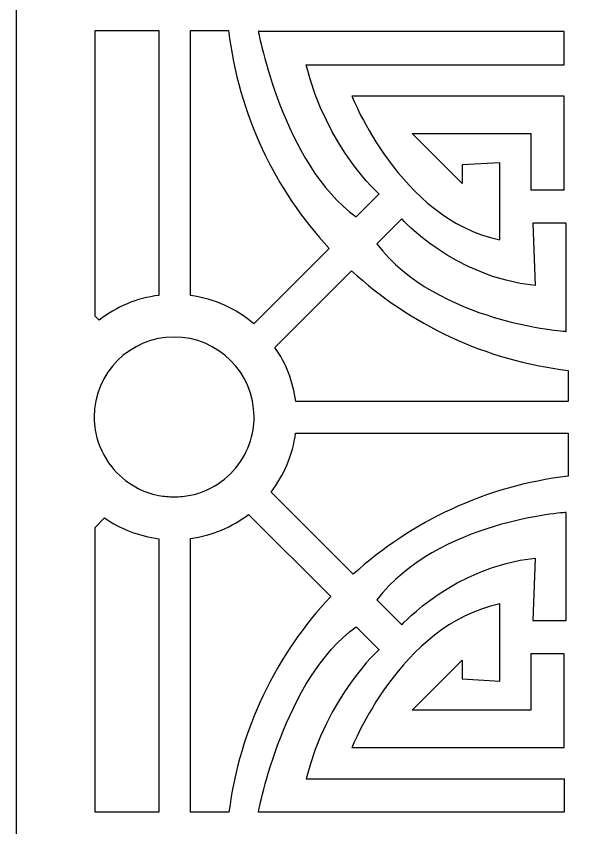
# Model space of a CAD drawing. Header units: centimetres. Extents: x 1.5 to 9.5, y -9 to 9.
# Drawn here: x 1.501 to 3.653, y 3.488 to 6.591 of the extents above; entities that cross this region are included whole.
import ezdxf

# ---------------------------------------------------------------- set-up
doc = ezdxf.new("R2010")
doc.units = ezdxf.units.CM
doc.header["$MEASUREMENT"] = 0
doc.layers.add('layer 1', color=7, linetype='Continuous')

msp = doc.modelspace()

# ---------------------------------------------------------------- linework, layer by layer
at = {"layer": 'layer 1', "color": 250, "lineweight": 30}
for points, knots in [([(1.50051, 9.00077), (1.50051, 9.00077), (9.54564, 9.00077), (9.54564, 9.00077), (9.54564, 9.00077), (9.54564, 9.00077), (9.54564, -9.00021), (9.54564, -9.00021), (9.54564, -9.00021), (9.54564, -9.00021), (1.50051, -9.00021), (1.50051, -9.00021), (1.50051, -9.00021), (1.50051, -9.00021), (1.50051, 9.00077), (1.50051, 9.00077)], [0, 0, 0, 0, 0.2, 0.2, 0.2, 0.2, 0.4, 0.4, 0.4, 0.4, 0.6, 0.6, 0.6, 0.6, 1, 1, 1, 1]), ([(3.85944, 6.38587), (3.85944, 6.38587), (3.73211, 6.38587), (3.73211, 6.38587), (3.73211, 6.38587), (3.73211, 6.38587), (3.73211, 6.64059), (3.73211, 6.64059), (3.73211, 6.64059), (3.73211, 6.64059), (3.46945, 6.64059), (3.46945, 6.64059), (3.46945, 6.64059), (3.46945, 6.64059), (3.46945, 6.76792), (3.46945, 6.76792), (3.46945, 6.76792), (3.46945, 6.76792), (3.71618, 6.77591), (3.71618, 6.77591), (3.71618, 6.77591), (3.71618, 6.77591), (3.71618, 7.02266), (3.71618, 7.02266), (3.71618, 7.02266), (3.71618, 7.02266), (3.8515, 7.02266), (3.8515, 7.02266), (3.8515, 7.02266), (3.8515, 7.02266), (3.8515, 6.78388), (3.8515, 6.78388), (3.8515, 6.78388), (3.8515, 6.78388), (4.11415, 6.78388), (4.11415, 6.78388), (4.11415, 6.78388), (4.11415, 6.78388), (4.11415, 6.64059), (4.11415, 6.64059), (4.11415, 6.64059), (4.11415, 6.64059), (3.85944, 6.64059), (3.85944, 6.64059), (3.85944, 6.64059), (3.85944, 6.64059), (3.85944, 6.38587), (3.85944, 6.38587)], [0, 0, 0, 0, 0.0769231, 0.0769231, 0.0769231, 0.0769231, 0.1538462, 0.1538462, 0.1538462, 0.1538462, 0.2307692, 0.2307692, 0.2307692, 0.2307692, 0.3076923, 0.3076923, 0.3076923, 0.3076923, 0.3846154, 0.3846154, 0.3846154, 0.3846154, 0.4615385, 0.4615385, 0.4615385, 0.4615385, 0.5384615, 0.5384615, 0.5384615, 0.5384615, 0.6153846, 0.6153846, 0.6153846, 0.6153846, 0.6923077, 0.6923077, 0.6923077, 0.6923077, 0.7692308, 0.7692308, 0.7692308, 0.7692308, 0.8461538, 0.8461538, 0.8461538, 0.8461538, 1, 1, 1, 1]), ([(1.81759, 5.42878), (1.88252, 5.47915), (1.96102, 5.51284), (2.04668, 5.52341), (2.04668, 5.52341), (2.04668, 5.52341), (2.04668, 6.53557), (2.04668, 6.53557), (2.04668, 6.53557), (2.04668, 6.53557), (1.80221, 6.53557), (1.80221, 6.53557), (1.80221, 6.53557), (1.80221, 6.53557), (1.80221, 5.44417), (1.80221, 5.44417), (1.80221, 5.44417), (1.80221, 5.44417), (1.81759, 5.42878), (1.81759, 5.42878)], [0, 0, 0, 0, 0.1666667, 0.1666667, 0.1666667, 0.1666667, 0.3333333, 0.3333333, 0.3333333, 0.3333333, 0.5, 0.5, 0.5, 0.5, 0.6666667, 0.6666667, 0.6666667, 0.6666667, 1, 1, 1, 1]), ([(2.16736, 5.52279), (2.25914, 5.51051), (2.34253, 5.47168), (2.40953, 5.41425), (2.40953, 5.41425), (2.40953, 5.41425), (2.69795, 5.70267), (2.69795, 5.70267), (2.69795, 5.70267), (2.49014, 5.92707), (2.35072, 6.21575), (2.31282, 6.53557), (2.31282, 6.53557), (2.31282, 6.53557), (2.16736, 6.53557), (2.16736, 6.53557), (2.16736, 6.53557), (2.16736, 6.53557), (2.16736, 5.52279), (2.16736, 5.52279)], [0, 0, 0, 0, 0.1666667, 0.1666667, 0.1666667, 0.1666667, 0.3333333, 0.3333333, 0.3333333, 0.3333333, 0.5, 0.5, 0.5, 0.5, 0.6666667, 0.6666667, 0.6666667, 0.6666667, 1, 1, 1, 1]), ([(2.42669, 6.5318), (2.42669, 6.5318), (3.59673, 6.5318), (3.59673, 6.5318), (3.59673, 6.5318), (3.59673, 6.5318), (3.59673, 6.40449), (3.59673, 6.40449), (3.59673, 6.40449), (3.59673, 6.40449), (2.60974, 6.40449), (2.60974, 6.40449), (2.60974, 6.40449), (2.68938, 6.08608), (2.88835, 5.91098), (2.88835, 5.91098), (2.88835, 5.91098), (2.88835, 5.91098), (2.80081, 5.82341), (2.80081, 5.82341), (2.80081, 5.82341), (2.52224, 6.02241), (2.42669, 6.5318), (2.42669, 6.5318)], [0, 0, 0, 0, 0.1428571, 0.1428571, 0.1428571, 0.1428571, 0.2857143, 0.2857143, 0.2857143, 0.2857143, 0.4285714, 0.4285714, 0.4285714, 0.4285714, 0.5714286, 0.5714286, 0.5714286, 0.5714286, 0.7142857, 0.7142857, 0.7142857, 0.7142857, 1, 1, 1, 1]), ([(3.0157, 6.1418), (3.0157, 6.1418), (3.20672, 5.95076), (3.20672, 5.95076), (3.20672, 5.95076), (3.20672, 5.95076), (3.20672, 6.02241), (3.20672, 6.02241), (3.20672, 6.02241), (3.20672, 6.02241), (3.35001, 6.03033), (3.35001, 6.03033), (3.35001, 6.03033), (3.35001, 6.03033), (3.35001, 5.73584), (3.35001, 5.73584), (3.35001, 5.73584), (2.96796, 5.81546), (2.78488, 6.28508), (2.78488, 6.28508), (2.78488, 6.28508), (2.78488, 6.28508), (3.59673, 6.28508), (3.59673, 6.28508), (3.59673, 6.28508), (3.59673, 6.28508), (3.59673, 5.92688), (3.59673, 5.92688), (3.59673, 5.92688), (3.59673, 5.92688), (3.46943, 5.92688), (3.46943, 5.92688), (3.46943, 5.92688), (3.46943, 5.92688), (3.46943, 6.1418), (3.46943, 6.1418), (3.46943, 6.1418), (3.46943, 6.1418), (3.0157, 6.1418), (3.0157, 6.1418)], [0, 0, 0, 0, 0.0909091, 0.0909091, 0.0909091, 0.0909091, 0.1818182, 0.1818182, 0.1818182, 0.1818182, 0.2727273, 0.2727273, 0.2727273, 0.2727273, 0.3636364, 0.3636364, 0.3636364, 0.3636364, 0.4545455, 0.4545455, 0.4545455, 0.4545455, 0.5454545, 0.5454545, 0.5454545, 0.5454545, 0.6363636, 0.6363636, 0.6363636, 0.6363636, 0.7272727, 0.7272727, 0.7272727, 0.7272727, 0.8181818, 0.8181818, 0.8181818, 0.8181818, 1, 1, 1, 1]), ([(3.60472, 5.38562), (3.60472, 5.38562), (3.11124, 5.41748), (2.88039, 5.71994), (2.88039, 5.71994), (2.88039, 5.71994), (2.97589, 5.81546), (2.97589, 5.81546), (2.97589, 5.81546), (2.97589, 5.81546), (3.17489, 5.59258), (3.48533, 5.56077), (3.48533, 5.56077), (3.48533, 5.56077), (3.4774, 5.79952), (3.4774, 5.79952), (3.4774, 5.79952), (3.4774, 5.79952), (3.60472, 5.79952), (3.60472, 5.79952), (3.60472, 5.79952), (3.60472, 5.79952), (3.60472, 5.38562), (3.60472, 5.38562)], [0, 0, 0, 0, 0.1428571, 0.1428571, 0.1428571, 0.1428571, 0.2857143, 0.2857143, 0.2857143, 0.2857143, 0.4285714, 0.4285714, 0.4285714, 0.4285714, 0.5714286, 0.5714286, 0.5714286, 0.5714286, 0.7142857, 0.7142857, 0.7142857, 0.7142857, 1, 1, 1, 1]), ([(2.49043, 5.3245), (2.53216, 5.26417), (2.56012, 5.1936), (2.56972, 5.11732), (2.56972, 5.11732), (2.56972, 5.11732), (3.61238, 5.11732), (3.61238, 5.11732), (3.61238, 5.11732), (3.61238, 5.11732), (3.61238, 5.23659), (3.61238, 5.23659), (3.61238, 5.23659), (3.29445, 5.274), (3.00731, 5.41185), (2.78344, 5.6175), (2.78344, 5.6175), (2.78344, 5.6175), (2.49043, 5.3245), (2.49043, 5.3245)], [0, 0, 0, 0, 0.1666667, 0.1666667, 0.1666667, 0.1666667, 0.3333333, 0.3333333, 0.3333333, 0.3333333, 0.5, 0.5, 0.5, 0.5, 0.6666667, 0.6666667, 0.6666667, 0.6666667, 1, 1, 1, 1]), ([(2.10465, 5.36401), (2.27348, 5.36401), (2.41039, 5.22712), (2.41044, 5.05831), (2.41044, 5.05831), (2.41044, 5.05831), (2.41044, 5.05806), (2.41044, 5.05806), (2.41044, 5.05806), (2.41044, 5.05586), (2.41041, 5.05367), (2.41036, 5.05148), (2.41036, 5.05148), (2.41033, 5.05041), (2.4103, 5.04934), (2.41026, 5.04827), (2.41026, 5.04827), (2.41023, 5.04737), (2.4102, 5.04647), (2.41016, 5.04557), (2.41016, 5.04557), (2.40946, 5.02888), (2.40741, 5.01254), (2.40413, 4.99664), (2.40413, 4.99664), (2.40413, 4.99664), (2.40424, 4.99664), (2.40424, 4.99664), (2.40424, 4.99664), (2.39613, 4.95704), (2.38037, 4.92022), (2.35857, 4.8878), (2.35857, 4.8878), (2.35857, 4.8878), (2.35837, 4.888), (2.35837, 4.888), (2.35837, 4.888), (2.33569, 4.85435), (2.30647, 4.82547), (2.27256, 4.80315), (2.27256, 4.80315), (2.27256, 4.80315), (2.27286, 4.80285), (2.27286, 4.80285), (2.27286, 4.80285), (2.24129, 4.78201), (2.20564, 4.76686), (2.16736, 4.75888), (2.16736, 4.75888), (2.16736, 4.75888), (2.16736, 4.75938), (2.16736, 4.75938), (2.16736, 4.75938), (2.14712, 4.75515), (2.12615, 4.75292), (2.10465, 4.75292), (2.10465, 4.75292), (2.08483, 4.75292), (2.06545, 4.75484), (2.04668, 4.75844), (2.04668, 4.75844), (2.04668, 4.75844), (2.04668, 4.75794), (2.04668, 4.75794), (2.04668, 4.75794), (2.01458, 4.76411), (1.98427, 4.77529), (1.95658, 4.79064), (1.95658, 4.79064), (1.95658, 4.79064), (1.9569, 4.79096), (1.9569, 4.79096), (1.9569, 4.79096), (1.92114, 4.81073), (1.88976, 4.83746), (1.86459, 4.86932), (1.86459, 4.86932), (1.86459, 4.86932), (1.86437, 4.8691), (1.86437, 4.8691), (1.86437, 4.8691), (1.83547, 4.90576), (1.81477, 4.9492), (1.80507, 4.99664), (1.80507, 4.99664), (1.80507, 4.99664), (1.80518, 4.99664), (1.80518, 4.99664), (1.80518, 4.99664), (1.80194, 5.01233), (1.7999, 5.02846), (1.79917, 5.04493), (1.79917, 5.04493), (1.79911, 5.04623), (1.79906, 5.04753), (1.79902, 5.04883), (1.79902, 5.04883), (1.799, 5.04967), (1.79897, 5.0505), (1.79895, 5.05134), (1.79895, 5.05134), (1.7989, 5.05361), (1.79887, 5.05589), (1.79887, 5.05817), (1.79887, 5.05817), (1.79887, 5.05817), (1.79887, 5.05826), (1.79887, 5.05826), (1.79887, 5.05826), (1.79889, 5.22709), (1.93581, 5.36401), (2.10465, 5.36401)], [0, 0, 0, 0, 0.0344828, 0.0344828, 0.0344828, 0.0344828, 0.0689655, 0.0689655, 0.0689655, 0.0689655, 0.1034483, 0.1034483, 0.1034483, 0.1034483, 0.137931, 0.137931, 0.137931, 0.137931, 0.1724138, 0.1724138, 0.1724138, 0.1724138, 0.2068966, 0.2068966, 0.2068966, 0.2068966, 0.2413793, 0.2413793, 0.2413793, 0.2413793, 0.2758621, 0.2758621, 0.2758621, 0.2758621, 0.3103448, 0.3103448, 0.3103448, 0.3103448, 0.3448276, 0.3448276, 0.3448276, 0.3448276, 0.3793103, 0.3793103, 0.3793103, 0.3793103, 0.4137931, 0.4137931, 0.4137931, 0.4137931, 0.4482759, 0.4482759, 0.4482759, 0.4482759, 0.4827586, 0.4827586, 0.4827586, 0.4827586, 0.5172414, 0.5172414, 0.5172414, 0.5172414, 0.5517241, 0.5517241, 0.5517241, 0.5517241, 0.5862069, 0.5862069, 0.5862069, 0.5862069, 0.6206897, 0.6206897, 0.6206897, 0.6206897, 0.6551724, 0.6551724, 0.6551724, 0.6551724, 0.6896552, 0.6896552, 0.6896552, 0.6896552, 0.7241379, 0.7241379, 0.7241379, 0.7241379, 0.7586207, 0.7586207, 0.7586207, 0.7586207, 0.7931034, 0.7931034, 0.7931034, 0.7931034, 0.8275862, 0.8275862, 0.8275862, 0.8275862, 0.862069, 0.862069, 0.862069, 0.862069, 0.8965517, 0.8965517, 0.8965517, 0.8965517, 0.9310345, 0.9310345, 0.9310345, 0.9310345, 1, 1, 1, 1]), ([(2.56938, 4.99664), (2.55832, 4.91238), (2.52488, 4.83517), (2.47521, 4.77116), (2.47521, 4.77116), (2.47521, 4.77116), (2.78962, 4.45676), (2.78962, 4.45676), (2.78962, 4.45676), (3.01262, 4.65921), (3.2974, 4.79482), (3.61238, 4.83188), (3.61238, 4.83188), (3.61238, 4.83188), (3.61238, 4.99664), (3.61238, 4.99664), (3.61238, 4.99664), (3.61238, 4.99664), (2.56938, 4.99664), (2.56938, 4.99664)], [0, 0, 0, 0, 0.1666667, 0.1666667, 0.1666667, 0.1666667, 0.3333333, 0.3333333, 0.3333333, 0.3333333, 0.5, 0.5, 0.5, 0.5, 0.6666667, 0.6666667, 0.6666667, 0.6666667, 1, 1, 1, 1]), ([(2.38964, 4.68607), (2.32632, 4.63751), (2.25027, 4.60474), (2.16736, 4.59364), (2.16736, 4.59364), (2.16736, 4.59364), (2.16736, 3.54752), (2.16736, 3.54752), (2.16736, 3.54752), (2.16736, 3.54752), (2.31433, 3.54752), (2.31433, 3.54752), (2.31433, 3.54752), (2.35507, 3.86451), (2.49569, 4.15022), (2.70361, 4.3721), (2.70361, 4.3721), (2.70361, 4.3721), (2.38964, 4.68607), (2.38964, 4.68607)], [0, 0, 0, 0, 0.1666667, 0.1666667, 0.1666667, 0.1666667, 0.3333333, 0.3333333, 0.3333333, 0.3333333, 0.5, 0.5, 0.5, 0.5, 0.6666667, 0.6666667, 0.6666667, 0.6666667, 1, 1, 1, 1]), ([(3.60472, 4.69348), (3.60472, 4.69348), (3.60472, 4.27956), (3.60472, 4.27956), (3.60472, 4.27956), (3.60472, 4.27956), (3.47742, 4.27956), (3.47742, 4.27956), (3.47742, 4.27956), (3.47742, 4.27956), (3.48535, 4.51834), (3.48535, 4.51834), (3.48535, 4.51834), (3.17495, 4.48654), (2.97594, 4.26363), (2.97594, 4.26363), (2.97594, 4.26363), (2.97594, 4.26363), (2.88041, 4.35917), (2.88041, 4.35917), (2.88041, 4.35917), (3.11124, 4.66164), (3.60472, 4.69348), (3.60472, 4.69348)], [0, 0, 0, 0, 0.1428571, 0.1428571, 0.1428571, 0.1428571, 0.2857143, 0.2857143, 0.2857143, 0.2857143, 0.4285714, 0.4285714, 0.4285714, 0.4285714, 0.5714286, 0.5714286, 0.5714286, 0.5714286, 0.7142857, 0.7142857, 0.7142857, 0.7142857, 1, 1, 1, 1]), ([(2.04668, 4.59303), (1.96997, 4.6025), (1.899, 4.63051), (1.83838, 4.67244), (1.83838, 4.67244), (1.83838, 4.67244), (1.80221, 4.63627), (1.80221, 4.63627), (1.80221, 4.63627), (1.80221, 4.63627), (1.80221, 3.54752), (1.80221, 3.54752), (1.80221, 3.54752), (1.80221, 3.54752), (2.04668, 3.54752), (2.04668, 3.54752), (2.04668, 3.54752), (2.04668, 3.54752), (2.04668, 4.59303), (2.04668, 4.59303)], [0, 0, 0, 0, 0.1666667, 0.1666667, 0.1666667, 0.1666667, 0.3333333, 0.3333333, 0.3333333, 0.3333333, 0.5, 0.5, 0.5, 0.5, 0.6666667, 0.6666667, 0.6666667, 0.6666667, 1, 1, 1, 1]), ([(3.01573, 3.9373), (3.01573, 3.9373), (3.46945, 3.9373), (3.46945, 3.9373), (3.46945, 3.9373), (3.46945, 3.9373), (3.46945, 4.15223), (3.46945, 4.15223), (3.46945, 4.15223), (3.46945, 4.15223), (3.59679, 4.15223), (3.59679, 4.15223), (3.59679, 4.15223), (3.59679, 4.15223), (3.59679, 3.79403), (3.59679, 3.79403), (3.59679, 3.79403), (3.59679, 3.79403), (2.78488, 3.79403), (2.78488, 3.79403), (2.78488, 3.79403), (2.78488, 3.79403), (2.96796, 4.26363), (3.35004, 4.34326), (3.35004, 4.34326), (3.35004, 4.34326), (3.35004, 4.04874), (3.35004, 4.04874), (3.35004, 4.04874), (3.35004, 4.04874), (3.20675, 4.05671), (3.20675, 4.05671), (3.20675, 4.05671), (3.20675, 4.05671), (3.20675, 4.12835), (3.20675, 4.12835), (3.20675, 4.12835), (3.20675, 4.12835), (3.01573, 3.9373), (3.01573, 3.9373)], [0, 0, 0, 0, 0.0909091, 0.0909091, 0.0909091, 0.0909091, 0.1818182, 0.1818182, 0.1818182, 0.1818182, 0.2727273, 0.2727273, 0.2727273, 0.2727273, 0.3636364, 0.3636364, 0.3636364, 0.3636364, 0.4545455, 0.4545455, 0.4545455, 0.4545455, 0.5454545, 0.5454545, 0.5454545, 0.5454545, 0.6363636, 0.6363636, 0.6363636, 0.6363636, 0.7272727, 0.7272727, 0.7272727, 0.7272727, 0.8181818, 0.8181818, 0.8181818, 0.8181818, 1, 1, 1, 1]), ([(2.42676, 3.54752), (2.42676, 3.54752), (2.44921, 3.54752), (2.44921, 3.54752), (2.44921, 3.54752), (2.44921, 3.54752), (2.44921, 3.54727), (2.44921, 3.54727), (2.44921, 3.54727), (2.44921, 3.54727), (3.59679, 3.54727), (3.59679, 3.54727), (3.59679, 3.54727), (3.59679, 3.54727), (3.59679, 3.67463), (3.59679, 3.67463), (3.59679, 3.67463), (3.59679, 3.67463), (2.6098, 3.67463), (2.6098, 3.67463), (2.6098, 3.67463), (2.68938, 3.99302), (2.88838, 4.16815), (2.88838, 4.16815), (2.88838, 4.16815), (2.88838, 4.16815), (2.80081, 4.25569), (2.80081, 4.25569), (2.80081, 4.25569), (2.52525, 4.05885), (2.42881, 3.55827), (2.42676, 3.54752)], [0, 0, 0, 0, 0.1111111, 0.1111111, 0.1111111, 0.1111111, 0.2222222, 0.2222222, 0.2222222, 0.2222222, 0.3333333, 0.3333333, 0.3333333, 0.3333333, 0.4444444, 0.4444444, 0.4444444, 0.4444444, 0.5555556, 0.5555556, 0.5555556, 0.5555556, 0.6666667, 0.6666667, 0.6666667, 0.6666667, 0.7777778, 0.7777778, 0.7777778, 0.7777778, 1, 1, 1, 1]), ([(3.85944, 3.0299), (3.85944, 3.0299), (3.73211, 3.0299), (3.73211, 3.0299), (3.73211, 3.0299), (3.73211, 3.0299), (3.73211, 3.28462), (3.73211, 3.28462), (3.73211, 3.28462), (3.73211, 3.28462), (3.46945, 3.28462), (3.46945, 3.28462), (3.46945, 3.28462), (3.46945, 3.28462), (3.46945, 3.41195), (3.46945, 3.41195), (3.46945, 3.41195), (3.46945, 3.41195), (3.71618, 3.41994), (3.71618, 3.41994), (3.71618, 3.41994), (3.71618, 3.41994), (3.71618, 3.66669), (3.71618, 3.66669), (3.71618, 3.66669), (3.71618, 3.66669), (3.8515, 3.66669), (3.8515, 3.66669), (3.8515, 3.66669), (3.8515, 3.66669), (3.8515, 3.42791), (3.8515, 3.42791), (3.8515, 3.42791), (3.8515, 3.42791), (4.11415, 3.42791), (4.11415, 3.42791), (4.11415, 3.42791), (4.11415, 3.42791), (4.11415, 3.28462), (4.11415, 3.28462), (4.11415, 3.28462), (4.11415, 3.28462), (3.85944, 3.28462), (3.85944, 3.28462), (3.85944, 3.28462), (3.85944, 3.28462), (3.85944, 3.0299), (3.85944, 3.0299)], [0, 0, 0, 0, 0.0769231, 0.0769231, 0.0769231, 0.0769231, 0.1538462, 0.1538462, 0.1538462, 0.1538462, 0.2307692, 0.2307692, 0.2307692, 0.2307692, 0.3076923, 0.3076923, 0.3076923, 0.3076923, 0.3846154, 0.3846154, 0.3846154, 0.3846154, 0.4615385, 0.4615385, 0.4615385, 0.4615385, 0.5384615, 0.5384615, 0.5384615, 0.5384615, 0.6153846, 0.6153846, 0.6153846, 0.6153846, 0.6923077, 0.6923077, 0.6923077, 0.6923077, 0.7692308, 0.7692308, 0.7692308, 0.7692308, 0.8461538, 0.8461538, 0.8461538, 0.8461538, 1, 1, 1, 1])]:
    msp.add_open_spline(points, degree=3, knots=knots, dxfattribs=at)

doc.saveas('drawing.dxf')
